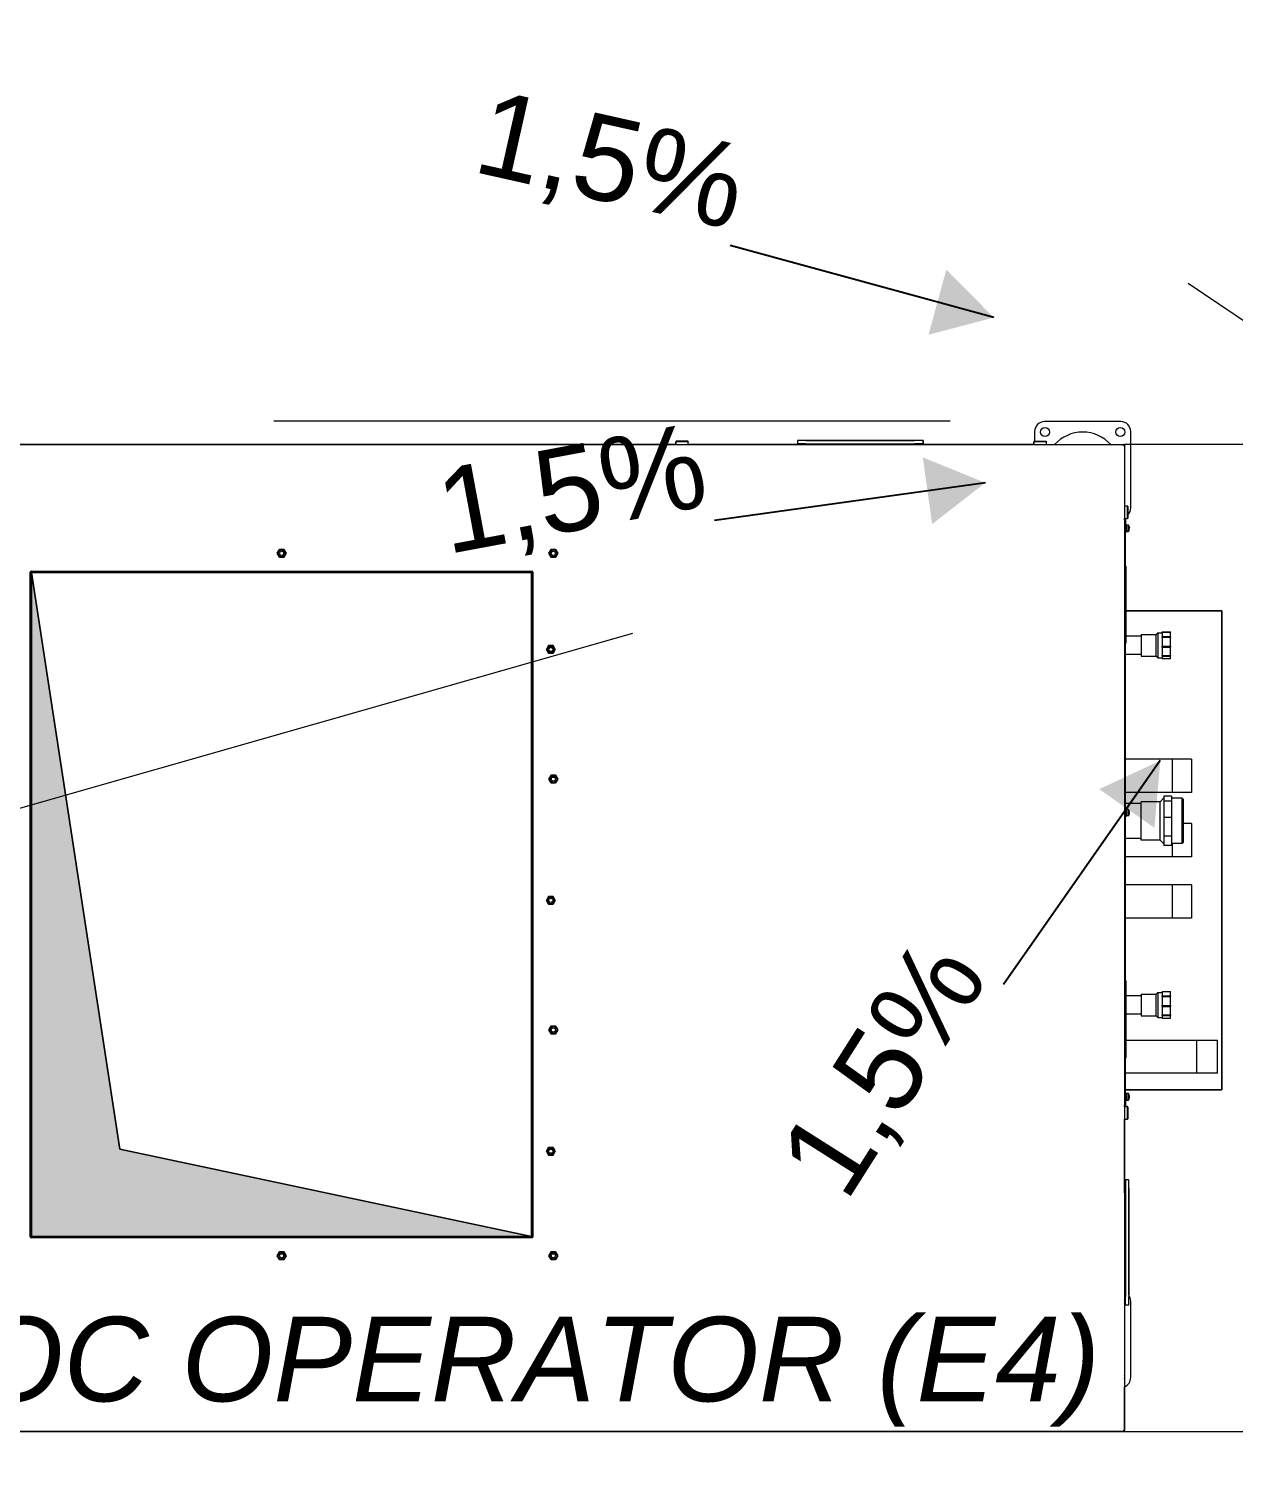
# Model space of a CAD drawing. Header units: millimetres. Extents: x 1322820 to 1391563, y 1051909 to 1098256.
# Drawn here: x 1364639 to 1366064, y 1068189 to 1069907 of the extents above; entities that cross this region are included whole.
import ezdxf

# ---------------------------------------------------------------- set-up
doc = ezdxf.new("R2010")
doc.units = ezdxf.units.MM
doc.header["$MEASUREMENT"] = 0
doc.linetypes.add('AStair_dashed', pattern=[1800, 800, -1000])
doc.layers.get('0').update_dxf_attribs({"true_color": 0x787878})
for name, color, linetype, lineweight, true_color in [('arhitectura - adnotatii_Pen_No__1', 7, 'Continuous', 13, 0x787878), ('instalatii - echipamente_Pen_No__21', 7, 'Continuous', 20, 0x787878), ('New_arhitectura - desen 2D_Pen_No__2', 7, 'Continuous', 13, 0x787878), ('New_instalatii - echipamente_Pen_No__1', 7, 'Continuous', 13, 0x787878), ('New_instalatii - echipamente_Pen_No__101', 7, 'Continuous', 13, 0x787878), ('New_instalatii - echipamente_Pen_No__21', 7, 'Continuous', 20, 0x787878)]:
    doc.layers.add(name, color=color, linetype=linetype, lineweight=lineweight, true_color=true_color)
doc.styles.add('GENERATED_STYLE_2', font='arial.ttf')
doc.styles.add('GENERATED_STYLE_3', font='ariali.ttf')
doc.dimstyles.new('GENERATED_STYLE__2', dxfattribs={"dimtxt": 0.18, "dimasz": 76, "dimexe": 0.18, "dimexo": 0.0625, "dimgap": 0.09, "dimtad": 0, "dimtih": 1, "dimtoh": 1, "dimdec": 4, "dimzin": 0, "dimdsep": 46, "dimcen": 0.09, "dimadec": 0, "dimazin": 0, "dimtfac": 1, "dimtdec": 4, "dimtmove": 0, "dimatfit": 3, "dimldrblk": 'ARROWHEAD_16', "dimfxl": 1, "dimtolj": 1, "dimtzin": 0, "dimarcsym": 0})

# ---------------------------------------------------------------- blocks, each defined once
blk = doc.blocks.new('ARROWHEAD_16')
at = {"linetype": 'Continuous', "lineweight": 0}
blk.add_hatch(color=0, dxfattribs=at).paths.add_polyline_path([(-0.9093, 0.525), (0, 0), (-0.9093, -0.525)])
at = {"color": 0, "linetype": 'Continuous', "lineweight": 0}
blk.add_line((0, 0), (-1, 0), dxfattribs=at)
blk = doc.blocks.new('terasa')
at = {"layer": 'New_instalatii - echipamente_Pen_No__101', "linetype": 'Continuous', "lineweight": 13}
h = blk.add_hatch(color=256, dxfattribs=at)
edge = h.paths.add_edge_path()
edge.add_arc((1364642.05, 1068479.216), 0.0495, 180, 270)
edge.add_line((1364642.05, 1068479.166), (1365233.429, 1068479.166))
edge.add_line((1365233.429, 1068479.166), (1364746.358, 1068582.466))
edge.add_line((1364746.358, 1068582.466), (1364642, 1069264.391))
edge.add_line((1364642, 1069264.391), (1364642, 1068479.216))
at = {"layer": 'instalatii - echipamente_Pen_No__21', "linetype": 'Continuous', "lineweight": 20}
for p, q in [((1365828.319, 1069431.089), (1365828.319, 1069419.716)), ((1365930.187, 1069442.957), (1365840.187, 1069442.957)), ((1365942.055, 1069341.089), (1365942.055, 1069431.089)), ((1363166.663, 1069415.759), (1365933.381, 1069415.759)), ((1365404.369, 1069419.716), (1365403.875, 1069419.221)), ((1365418.71, 1069419.221), (1365403.875, 1069419.221)), ((1365403.875, 1069415.759), (1365403.875, 1069419.221)), ((1365404.369, 1069419.716), (1365418.215, 1069419.716)), ((1365418.215, 1069419.716), (1365418.71, 1069419.221)), ((1365418.71, 1069415.759), (1365418.71, 1069419.221)), ((1365547.885, 1069420.705), (1365547.885, 1069416.748)), ((1365557.775, 1069420.705), (1365547.885, 1069420.705)), ((1365557.775, 1069416.748), (1365547.885, 1069416.748)), ((1365557.775, 1069420.705), (1365686.346, 1069420.705)), ((1365557.775, 1069416.748), (1365686.346, 1069416.748)), ((1365563.214, 1069416.748), (1365563.214, 1069415.759)), ((1365680.907, 1069416.748), (1365680.907, 1069415.759)), ((1365681.154, 1069416.748), (1365681.154, 1069415.759)), ((1365694.066, 1069420.705), (1365686.346, 1069420.705)), ((1365694.066, 1069416.748), (1365686.346, 1069416.748)), ((1365696.484, 1069420.705), (1365694.066, 1069420.705)), ((1365696.484, 1069416.748), (1365694.066, 1069416.748)), ((1365696.484, 1069420.705), (1365696.484, 1069416.748)), ((1365827.983, 1069419.716), (1365827.488, 1069419.221)), ((1365842.323, 1069419.221), (1365827.488, 1069419.221)), ((1365827.488, 1069415.759), (1365827.488, 1069419.221)), ((1365827.983, 1069419.716), (1365841.829, 1069419.716)), ((1365841.829, 1069419.716), (1365842.323, 1069419.221)), ((1365842.323, 1069415.759), (1365842.323, 1069419.221)), ((1365933.381, 1069415.759), (1365933.401, 1069415.759)), ((1365933.401, 1069414.523), (1365933.401, 1069415.759)), ((1365934.637, 1069414.523), (1365933.401, 1069414.523)), ((1365934.637, 1069414.523), (1365934.637, 1069414.503)), ((1365934.637, 1069414.503), (1365934.637, 1068249.983)), ((1365934.637, 1069343.225), (1365938.099, 1069343.225)), ((1365938.099, 1069328.39), (1365938.099, 1069343.225)), ((1365938.594, 1069342.731), (1365938.099, 1069343.225)), ((1365934.637, 1069328.39), (1365938.099, 1069328.39)), ((1365935.626, 1069326.748), (1365934.637, 1069326.748)), ((1365935.626, 1069326.748), (1365934.637, 1069326.748)), ((1365935.626, 1069326.748), (1365935.626, 1069316.858)), ((1365935.626, 1069326.748), (1365935.626, 1069316.858)), ((1365938.594, 1069328.885), (1365938.099, 1069328.39)), ((1365938.594, 1069342.731), (1365938.594, 1069328.885)), ((1365935.626, 1069321.309), (1365936.418, 1069321.309)), ((1365935.626, 1069272.584), (1365935.626, 1069316.858)), ((1365935.626, 1069272.584), (1365935.626, 1069316.858)), ((1365935.626, 1069312.408), (1365936.418, 1069312.408)), ((1365936.418, 1069321.309), (1365936.418, 1069312.408)), ((1365936.418, 1069320.617), (1365937.308, 1069320.617)), ((1365936.418, 1069313.1), (1365937.308, 1069313.1)), ((1365937.308, 1069320.814), (1365937.308, 1069312.902)), ((1365939.286, 1069320.641), (1365937.308, 1069320.814)), ((1365939.286, 1069313.075), (1365937.308, 1069312.902)), ((1365939.286, 1069320.641), (1365939.286, 1069313.075)), ((1365940.145, 1069318.915), (1365940.177, 1069318.934)), ((1365940.145, 1069317.539), (1365940.381, 1069317.539)), ((1365940.381, 1069316.177), (1365940.145, 1069316.177)), ((1365940.177, 1069314.783), (1365940.145, 1069314.801)), ((1364932.49, 1069287.188), (1364935.102, 1069291.713)), ((1364935.102, 1069291.713), (1364932.49, 1069287.188)), ((1364935.102, 1069291.713), (1364940.327, 1069291.713)), ((1364940.327, 1069291.713), (1364935.102, 1069291.713)), ((1364940.327, 1069291.713), (1364942.939, 1069287.188)), ((1364942.939, 1069287.188), (1364940.327, 1069291.713)), ((1365253.918, 1069287.188), (1365256.531, 1069291.713)), ((1365256.531, 1069291.713), (1365253.918, 1069287.188)), ((1365256.531, 1069291.713), (1365261.755, 1069291.713)), ((1365261.755, 1069291.713), (1365256.531, 1069291.713)), ((1365261.755, 1069291.713), (1365264.368, 1069287.188)), ((1365264.368, 1069287.188), (1365261.755, 1069291.713)), ((1364935.102, 1069282.663), (1364932.49, 1069287.188)), ((1364932.49, 1069287.188), (1364935.102, 1069282.663)), ((1364940.327, 1069282.663), (1364935.102, 1069282.663)), ((1364935.102, 1069282.663), (1364940.327, 1069282.663)), ((1364942.939, 1069287.188), (1364940.327, 1069282.663)), ((1364940.327, 1069282.663), (1364942.939, 1069287.188)), ((1365256.531, 1069282.663), (1365253.918, 1069287.188)), ((1365253.918, 1069287.188), (1365256.531, 1069282.663)), ((1365261.755, 1069282.663), (1365256.531, 1069282.663)), ((1365256.531, 1069282.663), (1365261.755, 1069282.663)), ((1365264.368, 1069287.188), (1365261.755, 1069282.663)), ((1365261.755, 1069282.663), (1365264.368, 1069287.188)), ((1364640.517, 1068478.672), (1364640.517, 1069264.935)), ((1364640.517, 1069264.391), (1364640.962, 1069264.391)), ((1364640.962, 1069264.391), (1364641.011, 1069264.391)), ((1364641.011, 1069264.391), (1364641.011, 1068479.216)), ((1364641.506, 1069265.924), (1365233.923, 1069265.924)), ((1364642, 1069264.391), (1364746.358, 1068582.466)), ((1364642, 1068479.216), (1364642, 1069264.391)), ((1364642.05, 1069265.924), (1364642.05, 1069265.479)), ((1364642.05, 1069265.479), (1364642.05, 1069265.43)), ((1364642.05, 1069265.43), (1365233.379, 1069265.43)), ((1364642.05, 1069264.441), (1365233.379, 1069264.441)), ((1365233.379, 1069265.924), (1365233.379, 1069265.479)), ((1365233.379, 1069265.479), (1365233.379, 1069265.43)), ((1365233.429, 1068479.265), (1365233.429, 1069264.391)), ((1365234.467, 1069264.391), (1365234.418, 1069264.391)), ((1365234.418, 1068479.265), (1365234.418, 1069264.391)), ((1365234.912, 1069264.391), (1365234.467, 1069264.391)), ((1365234.912, 1069264.935), (1365234.912, 1068478.672)), ((1365934.904, 1069273.836), (1365934.637, 1069273.836)), ((1365934.904, 1069273.836), (1365936.615, 1069270.869)), ((1365934.904, 1069178.891), (1365934.904, 1069273.836)), ((1365936.615, 1069181.858), (1365936.615, 1069270.869)), ((1365954.418, 1069189.276), (1365936.615, 1069189.276)), ((1365954.418, 1069191.254), (1365954.418, 1069165.54)), ((1365954.418, 1069191.254), (1365972.22, 1069191.254)), ((1365972.22, 1069191.254), (1365974.198, 1069193.232)), ((1365972.22, 1069165.54), (1365972.22, 1069191.254)), ((1365974.198, 1069193.232), (1365974.198, 1069163.562)), ((1365974.198, 1069193.232), (1365979.143, 1069193.232)), ((1365979.143, 1069194.06), (1365979.143, 1069194.184)), ((1365979.143, 1069194.184), (1365989.033, 1069194.184)), ((1365979.143, 1069194.06), (1365979.143, 1069191.429)), ((1365979.143, 1069194.06), (1365989.033, 1069194.06)), ((1365979.143, 1069191.429), (1365979.143, 1069188.798)), ((1365979.143, 1069187.881), (1365979.143, 1069188.798)), ((1365979.143, 1069188.798), (1365989.033, 1069188.798)), ((1365989.033, 1069194.184), (1365989.033, 1069194.06)), ((1365989.033, 1069188.798), (1365989.033, 1069194.06)), ((1365989.033, 1069188.798), (1365989.033, 1069187.881)), ((1365250.951, 1069173.452), (1365253.564, 1069177.977)), ((1365253.564, 1069177.977), (1365250.951, 1069173.452)), ((1365253.564, 1069168.927), (1365250.951, 1069173.452)), ((1365250.951, 1069173.452), (1365253.564, 1069168.927)), ((1365253.564, 1069177.977), (1365258.788, 1069177.977)), ((1365258.788, 1069177.977), (1365253.564, 1069177.977)), ((1365258.788, 1069177.977), (1365261.401, 1069173.452)), ((1365261.401, 1069173.452), (1365258.788, 1069177.977)), ((1365261.401, 1069173.452), (1365258.788, 1069168.927)), ((1365258.788, 1069168.927), (1365261.401, 1069173.452)), ((1365934.904, 1069178.891), (1365934.637, 1069178.891)), ((1365934.904, 1069178.891), (1365936.615, 1069181.858)), ((1365935.626, 1068782.035), (1365935.626, 1069180.143)), ((1365935.626, 1068782.035), (1365935.626, 1069180.143)), ((1365979.143, 1069187.881), (1365979.143, 1069182.6)), ((1365979.143, 1069187.881), (1365989.033, 1069187.881)), ((1365979.143, 1069182.6), (1365979.143, 1069177.319)), ((1365979.143, 1069176.146), (1365979.143, 1069177.319)), ((1365979.143, 1069177.319), (1365989.033, 1069177.319)), ((1365979.143, 1069176.146), (1365979.143, 1069171.308)), ((1365979.143, 1069176.146), (1365989.033, 1069176.146)), ((1365979.143, 1069171.308), (1365979.143, 1069166.471)), ((1365989.033, 1069177.319), (1365989.033, 1069187.881)), ((1365989.033, 1069177.319), (1365989.033, 1069176.146)), ((1365989.033, 1069166.471), (1365989.033, 1069176.146)), ((1365258.788, 1069168.927), (1365253.564, 1069168.927)), ((1365253.564, 1069168.927), (1365258.788, 1069168.927)), ((1365954.418, 1069167.518), (1365935.626, 1069167.518)), ((1365954.418, 1069165.54), (1365972.22, 1069165.54)), ((1365972.22, 1069165.54), (1365974.198, 1069163.562)), ((1365974.198, 1069163.562), (1365979.143, 1069163.562)), ((1365979.143, 1069165.73), (1365979.143, 1069166.471)), ((1365979.143, 1069166.471), (1365989.033, 1069166.471)), ((1365979.143, 1069165.73), (1365979.143, 1069164.169)), ((1365979.143, 1069165.73), (1365989.033, 1069165.73)), ((1365979.143, 1069164.169), (1365979.143, 1069162.609)), ((1365979.143, 1069162.609), (1365989.033, 1069162.609)), ((1365989.033, 1069166.471), (1365989.033, 1069165.73)), ((1365989.033, 1069162.609), (1365989.033, 1069165.73)), ((1366013.758, 1069043.891), (1365935.626, 1069043.891)), ((1365991.011, 1069043.891), (1365935.626, 1069043.891)), ((1365991.011, 1069043.891), (1365991.011, 1069004.331)), ((1366013.758, 1069043.891), (1366013.758, 1069004.331)), ((1365253.918, 1069020.155), (1365256.531, 1069024.68)), ((1365256.531, 1069024.68), (1365253.918, 1069020.155)), ((1365256.531, 1069015.63), (1365253.918, 1069020.155)), ((1365253.918, 1069020.155), (1365256.531, 1069015.63)), ((1365256.531, 1069024.68), (1365261.755, 1069024.68)), ((1365261.755, 1069024.68), (1365256.531, 1069024.68)), ((1365261.755, 1069024.68), (1365264.368, 1069020.155)), ((1365264.368, 1069020.155), (1365261.755, 1069024.68)), ((1365264.368, 1069020.155), (1365261.755, 1069015.63)), ((1365261.755, 1069015.63), (1365264.368, 1069020.155)), ((1365261.755, 1069015.63), (1365256.531, 1069015.63)), ((1365256.531, 1069015.63), (1365261.755, 1069015.63)), ((1366013.758, 1069004.331), (1365935.626, 1069004.331)), ((1365991.011, 1069004.331), (1365935.626, 1069004.331)), ((1365981.121, 1068999.89), (1365981.121, 1068996.978)), ((1365990.022, 1068999.89), (1365981.121, 1068999.89)), ((1365990.022, 1068999.89), (1365990.022, 1068994.066)), ((1365954.418, 1068991.474), (1365935.626, 1068991.474)), ((1365935.626, 1068985.045), (1365936.418, 1068985.045)), ((1365936.418, 1068985.045), (1365936.418, 1068976.144)), ((1365936.418, 1068984.353), (1365937.308, 1068984.353)), ((1365937.308, 1068984.551), (1365937.308, 1068976.639)), ((1365939.286, 1068984.378), (1365937.308, 1068984.551)), ((1365939.286, 1068984.378), (1365939.286, 1068976.812)), ((1365940.145, 1068982.652), (1365940.177, 1068982.67)), ((1365954.418, 1068947.957), (1365954.418, 1068993.452)), ((1365976.67, 1068993.452), (1365954.418, 1068993.452)), ((1365976.67, 1068993.452), (1365981.121, 1068997.902)), ((1365976.67, 1068947.957), (1365976.67, 1068993.452)), ((1365981.121, 1068996.978), (1365981.121, 1068994.066)), ((1365981.121, 1068994.066), (1365981.121, 1068984.311)), ((1365990.022, 1068994.066), (1365981.121, 1068994.066)), ((1365981.121, 1068984.311), (1365981.121, 1068974.557)), ((1366002.879, 1068997.408), (1365990.022, 1068997.408)), ((1365990.022, 1068994.066), (1365990.022, 1068974.557)), ((1366002.879, 1068944.001), (1366002.879, 1068997.408)), ((1366003.868, 1068996.419), (1366002.879, 1068997.408)), ((1366003.868, 1068996.419), (1366003.868, 1068944.99)), ((1365935.626, 1068976.144), (1365936.418, 1068976.144)), ((1365936.418, 1068976.836), (1365937.308, 1068976.836)), ((1365939.286, 1068976.812), (1365937.308, 1068976.639)), ((1365940.145, 1068981.276), (1365940.381, 1068981.276)), ((1365940.381, 1068979.914), (1365940.145, 1068979.914)), ((1365940.177, 1068978.519), (1365940.145, 1068978.538)), ((1365981.121, 1068974.557), (1365981.121, 1068963.674)), ((1365990.022, 1068974.557), (1365981.121, 1068974.557)), ((1365990.022, 1068974.557), (1365990.022, 1068952.791)), ((1366013.758, 1068967.737), (1366003.868, 1068967.737)), ((1366013.758, 1068967.737), (1366013.758, 1068928.177)), ((1365954.418, 1068949.935), (1365935.626, 1068949.935)), ((1365976.67, 1068947.957), (1365954.418, 1068947.957)), ((1365976.67, 1068947.957), (1365981.121, 1068943.507)), ((1365981.121, 1068963.674), (1365981.121, 1068952.791)), ((1365981.121, 1068952.791), (1365981.121, 1068947.155)), ((1365990.022, 1068952.791), (1365981.121, 1068952.791)), ((1365990.022, 1068952.791), (1365990.022, 1068941.519)), ((1365981.121, 1068947.155), (1365981.121, 1068941.519)), ((1365990.022, 1068941.519), (1365981.121, 1068941.519)), ((1366002.879, 1068944.001), (1365990.022, 1068944.001)), ((1365991.011, 1068944.001), (1365991.011, 1068928.177)), ((1366003.868, 1068944.99), (1366002.879, 1068944.001)), ((1366013.758, 1068928.177), (1365935.626, 1068928.177)), ((1365991.011, 1068928.177), (1365935.626, 1068928.177)), ((1365250.951, 1068876.748), (1365253.564, 1068881.273)), ((1365253.564, 1068881.273), (1365250.951, 1068876.748)), ((1365253.564, 1068881.273), (1365258.788, 1068881.273)), ((1365258.788, 1068881.273), (1365253.564, 1068881.273)), ((1365258.788, 1068881.273), (1365261.401, 1068876.748)), ((1365261.401, 1068876.748), (1365258.788, 1068881.273)), ((1366013.758, 1068895.045), (1365935.626, 1068895.045)), ((1365991.011, 1068895.045), (1365935.626, 1068895.045)), ((1365991.011, 1068895.045), (1365991.011, 1068855.485)), ((1366013.758, 1068895.045), (1366013.758, 1068855.485)), ((1365253.564, 1068872.224), (1365250.951, 1068876.748)), ((1365250.951, 1068876.748), (1365253.564, 1068872.224)), ((1365258.788, 1068872.224), (1365253.564, 1068872.224)), ((1365253.564, 1068872.224), (1365258.788, 1068872.224)), ((1365261.401, 1068876.748), (1365258.788, 1068872.224)), ((1365258.788, 1068872.224), (1365261.401, 1068876.748)), ((1366013.758, 1068855.485), (1365935.626, 1068855.485)), ((1365991.011, 1068855.485), (1365935.626, 1068855.485)), ((1365934.904, 1068783.287), (1365934.637, 1068783.287)), ((1365934.904, 1068783.287), (1365936.615, 1068780.32)), ((1365934.904, 1068688.342), (1365934.904, 1068783.287)), ((1365936.615, 1068691.309), (1365936.615, 1068780.32)), ((1365954.418, 1068764.001), (1365936.615, 1068764.001)), ((1365954.418, 1068765.979), (1365954.418, 1068740.265)), ((1365954.418, 1068765.979), (1365972.22, 1068765.979)), ((1365972.22, 1068765.979), (1365974.198, 1068767.957)), ((1365972.22, 1068740.265), (1365972.22, 1068765.979)), ((1365974.198, 1068767.957), (1365974.198, 1068738.287)), ((1365974.198, 1068767.957), (1365979.143, 1068767.957)), ((1365979.143, 1068768.828), (1365979.143, 1068768.928)), ((1365979.143, 1068768.928), (1365989.033, 1068768.928)), ((1365979.143, 1068768.828), (1365979.143, 1068766.295)), ((1365979.143, 1068768.828), (1365989.033, 1068768.828)), ((1365979.143, 1068766.295), (1365979.143, 1068763.762)), ((1365979.143, 1068762.86), (1365979.143, 1068763.762)), ((1365979.143, 1068763.762), (1365989.033, 1068763.762)), ((1365979.143, 1068762.86), (1365979.143, 1068757.611)), ((1365979.143, 1068762.86), (1365989.033, 1068762.86)), ((1365989.033, 1068768.928), (1365989.033, 1068768.828)), ((1365989.033, 1068763.762), (1365989.033, 1068768.828)), ((1365989.033, 1068763.762), (1365989.033, 1068762.86)), ((1365989.033, 1068752.363), (1365989.033, 1068762.86)), ((1365954.418, 1068742.243), (1365936.615, 1068742.243)), ((1365979.143, 1068757.611), (1365979.143, 1068752.363)), ((1365979.143, 1068751.188), (1365979.143, 1068752.363)), ((1365979.143, 1068752.363), (1365989.033, 1068752.363)), ((1365979.143, 1068751.188), (1365979.143, 1068746.298)), ((1365979.143, 1068751.188), (1365989.033, 1068751.188)), ((1365979.143, 1068746.298), (1365979.143, 1068741.409)), ((1365979.143, 1068740.649), (1365979.143, 1068741.409)), ((1365979.143, 1068741.409), (1365989.033, 1068741.409)), ((1365989.033, 1068752.363), (1365989.033, 1068751.188)), ((1365989.033, 1068741.409), (1365989.033, 1068751.188)), ((1365989.033, 1068741.409), (1365989.033, 1068740.649)), ((1365253.918, 1068723.452), (1365256.531, 1068727.977)), ((1365256.531, 1068727.977), (1365253.918, 1068723.452)), ((1365256.531, 1068727.977), (1365261.755, 1068727.977)), ((1365261.755, 1068727.977), (1365256.531, 1068727.977)), ((1365261.755, 1068727.977), (1365264.368, 1068723.452)), ((1365264.368, 1068723.452), (1365261.755, 1068727.977)), ((1365954.418, 1068740.265), (1365972.22, 1068740.265)), ((1365972.22, 1068740.265), (1365974.198, 1068738.287)), ((1365974.198, 1068738.287), (1365979.143, 1068738.287)), ((1365979.143, 1068740.649), (1365979.143, 1068738.982)), ((1365979.143, 1068740.649), (1365989.033, 1068740.649)), ((1365979.143, 1068738.982), (1365979.143, 1068737.316)), ((1365979.143, 1068737.316), (1365989.033, 1068737.316)), ((1365989.033, 1068737.316), (1365989.033, 1068740.649)), ((1365256.531, 1068718.927), (1365253.918, 1068723.452)), ((1365253.918, 1068723.452), (1365256.531, 1068718.927)), ((1365261.755, 1068718.927), (1365256.531, 1068718.927)), ((1365256.531, 1068718.927), (1365261.755, 1068718.927)), ((1365264.368, 1068723.452), (1365261.755, 1068718.927)), ((1365261.755, 1068718.927), (1365264.368, 1068723.452)), ((1366019.989, 1068711.089), (1365936.615, 1068711.089)), ((1366044.714, 1068711.089), (1365936.615, 1068711.089)), ((1366019.989, 1068672.518), (1366019.989, 1068711.089)), ((1366044.714, 1068672.518), (1366044.714, 1068711.089)), ((1365934.904, 1068688.342), (1365936.615, 1068691.309)), ((1365934.904, 1068688.342), (1365934.637, 1068688.342)), ((1365935.626, 1068644.331), (1365935.626, 1068689.594)), ((1365935.626, 1068644.331), (1365935.626, 1068689.594)), ((1366019.989, 1068672.518), (1365935.626, 1068672.518)), ((1366044.714, 1068672.518), (1365935.626, 1068672.518)), ((1365935.626, 1068648.781), (1365936.418, 1068648.781)), ((1365935.626, 1068644.331), (1365935.626, 1068634.441)), ((1365935.626, 1068644.331), (1365935.626, 1068634.441)), ((1365935.626, 1068639.88), (1365936.418, 1068639.88)), ((1365936.418, 1068648.781), (1365936.418, 1068639.88)), ((1365936.418, 1068648.089), (1365937.308, 1068648.089)), ((1365936.418, 1068640.573), (1365937.308, 1068640.573)), ((1365937.308, 1068648.287), (1365937.308, 1068640.375)), ((1365939.286, 1068648.114), (1365937.308, 1068648.287)), ((1365939.286, 1068640.548), (1365937.308, 1068640.375)), ((1365939.286, 1068648.114), (1365939.286, 1068640.548)), ((1365940.145, 1068646.388), (1365940.177, 1068646.406)), ((1365940.145, 1068645.012), (1365940.381, 1068645.012)), ((1365940.381, 1068643.65), (1365940.145, 1068643.65)), ((1365940.177, 1068642.256), (1365940.145, 1068642.274)), ((1365934.637, 1068634.441), (1365935.626, 1068634.441)), ((1365934.637, 1068634.441), (1365935.626, 1068634.441)), ((1365934.637, 1068632.799), (1365938.099, 1068632.799)), ((1365938.099, 1068617.964), (1365938.099, 1068632.799)), ((1365938.594, 1068632.305), (1365938.099, 1068632.799)), ((1365938.594, 1068632.305), (1365938.594, 1068618.458)), ((1365934.637, 1068617.964), (1365938.099, 1068617.964)), ((1365938.594, 1068618.458), (1365938.099, 1068617.964)), ((1364746.358, 1068582.466), (1365233.429, 1068479.166)), ((1365250.951, 1068580.045), (1365253.564, 1068584.57)), ((1365253.564, 1068584.57), (1365250.951, 1068580.045)), ((1365253.564, 1068575.52), (1365250.951, 1068580.045)), ((1365250.951, 1068580.045), (1365253.564, 1068575.52)), ((1365253.564, 1068584.57), (1365258.788, 1068584.57)), ((1365258.788, 1068584.57), (1365253.564, 1068584.57)), ((1365258.788, 1068575.52), (1365253.564, 1068575.52)), ((1365253.564, 1068575.52), (1365258.788, 1068575.52)), ((1365258.788, 1068584.57), (1365261.401, 1068580.045)), ((1365261.401, 1068580.045), (1365258.788, 1068584.57)), ((1365261.401, 1068580.045), (1365258.788, 1068575.52)), ((1365258.788, 1068575.52), (1365261.401, 1068580.045)), ((1365935.626, 1068536.331), (1365935.626, 1068546.221)), ((1365939.583, 1068546.221), (1365935.626, 1068546.221)), ((1365935.626, 1068536.331), (1365935.626, 1068407.759)), ((1365939.583, 1068536.331), (1365939.583, 1068546.221)), ((1365939.583, 1068536.331), (1365939.583, 1068407.759)), ((1365935.626, 1068530.891), (1365934.637, 1068530.891)), ((1364640.517, 1068479.216), (1364640.962, 1068479.216)), ((1364640.962, 1068479.216), (1364641.011, 1068479.216)), ((1365233.923, 1068477.683), (1364641.506, 1068477.683)), ((1365234.418, 1068479.166), (1364642.05, 1068479.166)), ((1364642.05, 1068478.128), (1364642.05, 1068478.177)), ((1364642.05, 1068478.177), (1365234.418, 1068478.177)), ((1364642.05, 1068477.683), (1364642.05, 1068478.128)), ((1365233.429, 1068479.265), (1365233.429, 1068479.166)), ((1365233.429, 1068479.265), (1365234.418, 1068479.265)), ((1365234.467, 1068479.265), (1365234.418, 1068479.265)), ((1365234.418, 1068479.166), (1365234.418, 1068478.177)), ((1365234.418, 1068478.128), (1365234.418, 1068478.177)), ((1365234.418, 1068477.815), (1365234.418, 1068478.128)), ((1365234.912, 1068479.265), (1365234.467, 1068479.265)), ((1364932.49, 1068456.419), (1364935.102, 1068460.944)), ((1364935.102, 1068460.944), (1364932.49, 1068456.419)), ((1364935.102, 1068451.894), (1364932.49, 1068456.419)), ((1364932.49, 1068456.419), (1364935.102, 1068451.894)), ((1364935.102, 1068460.944), (1364940.327, 1068460.944)), ((1364940.327, 1068460.944), (1364935.102, 1068460.944)), ((1364940.327, 1068451.894), (1364935.102, 1068451.894)), ((1364935.102, 1068451.894), (1364940.327, 1068451.894)), ((1364940.327, 1068460.944), (1364942.939, 1068456.419)), ((1364942.939, 1068456.419), (1364940.327, 1068460.944)), ((1364942.939, 1068456.419), (1364940.327, 1068451.894)), ((1364940.327, 1068451.894), (1364942.939, 1068456.419)), ((1365253.918, 1068456.419), (1365256.531, 1068460.944)), ((1365256.531, 1068460.944), (1365253.918, 1068456.419)), ((1365256.531, 1068451.894), (1365253.918, 1068456.419)), ((1365253.918, 1068456.419), (1365256.531, 1068451.894)), ((1365256.531, 1068460.944), (1365261.755, 1068460.944)), ((1365261.755, 1068460.944), (1365256.531, 1068460.944)), ((1365261.755, 1068451.894), (1365256.531, 1068451.894)), ((1365256.531, 1068451.894), (1365261.755, 1068451.894)), ((1365261.755, 1068460.944), (1365264.368, 1068456.419)), ((1365264.368, 1068456.419), (1365261.755, 1068460.944)), ((1365264.368, 1068456.419), (1365261.755, 1068451.894)), ((1365261.755, 1068451.894), (1365264.368, 1068456.419)), ((1365935.626, 1068413.199), (1365934.637, 1068413.199)), ((1365935.626, 1068397.869), (1365935.626, 1068407.759)), ((1365939.583, 1068397.869), (1365935.626, 1068397.869)), ((1365939.583, 1068397.869), (1365939.583, 1068407.759)), ((1365942.055, 1068312.518), (1365942.055, 1068402.518)), ((1365933.381, 1068248.727), (1363166.663, 1068248.727))]:
    blk.add_line(p, q, dxfattribs=at)
at = {"layer": 'instalatii - echipamente_Pen_No__21', "linetype": 'Continuous', "lineweight": 20, "flags": 128}
for points in [[(1365933.401, 1069414.573), (1365933.4, 1069414.663), (1365933.4, 1069414.678), (1365933.399, 1069414.693), (1365933.399, 1069414.71), (1365933.399, 1069414.728), (1365933.399, 1069414.747), (1365933.399, 1069414.767), (1365933.398, 1069414.788), (1365933.398, 1069414.81), (1365933.398, 1069414.832), (1365933.398, 1069414.856), (1365933.397, 1069414.88), (1365933.397, 1069414.904), (1365933.397, 1069414.929), (1365933.397, 1069414.954), (1365933.396, 1069414.98), (1365933.396, 1069415.006), (1365933.396, 1069415.032), (1365933.395, 1069415.058), (1365933.395, 1069415.084), (1365933.395, 1069415.111), (1365933.395, 1069415.137), (1365933.394, 1069415.163), (1365933.394, 1069415.189), (1365933.394, 1069415.214), (1365933.393, 1069415.239), (1365933.393, 1069415.264), (1365933.393, 1069415.289), (1365933.393, 1069415.313), (1365933.392, 1069415.337), (1365933.392, 1069415.36), (1365933.392, 1069415.383), (1365933.391, 1069415.405), (1365933.391, 1069415.427), (1365933.391, 1069415.447), (1365933.391, 1069415.467), (1365933.39, 1069415.487), (1365933.39, 1069415.505), (1365933.39, 1069415.523), (1365933.389, 1069415.54), (1365933.389, 1069415.556), (1365933.389, 1069415.571), (1365933.389, 1069415.585), (1365933.388, 1069415.598), (1365933.388, 1069415.61), (1365933.388, 1069415.621), (1365933.387, 1069415.632), (1365933.387, 1069415.651), (1365933.386, 1069415.667), (1365933.386, 1069415.681), (1365933.385, 1069415.692), (1365933.385, 1069415.706), (1365933.384, 1069415.717), (1365933.384, 1069415.728), (1365933.383, 1069415.74), (1365933.382, 1069415.75)], [(1365933.401, 1069414.523), (1365933.401, 1069414.533), (1365933.401, 1069414.544), (1365933.401, 1069414.555), (1365933.401, 1069414.565)], [(1365933.401, 1069414.523), (1365933.411, 1069414.523), (1365933.422, 1069414.523), (1365933.433, 1069414.523), (1365933.443, 1069414.523)], [(1365933.451, 1069414.523), (1365933.541, 1069414.522), (1365933.556, 1069414.522), (1365933.571, 1069414.521), (1365933.588, 1069414.521), (1365933.606, 1069414.521), (1365933.625, 1069414.521), (1365933.645, 1069414.521), (1365933.666, 1069414.52), (1365933.688, 1069414.52), (1365933.71, 1069414.52), (1365933.734, 1069414.52), (1365933.758, 1069414.519), (1365933.782, 1069414.519), (1365933.807, 1069414.519), (1365933.832, 1069414.519), (1365933.858, 1069414.518), (1365933.884, 1069414.518), (1365933.91, 1069414.518), (1365933.936, 1069414.518), (1365933.962, 1069414.517), (1365933.989, 1069414.517), (1365934.015, 1069414.517), (1365934.041, 1069414.516), (1365934.067, 1069414.516), (1365934.092, 1069414.516), (1365934.117, 1069414.515), (1365934.142, 1069414.515), (1365934.167, 1069414.515), (1365934.191, 1069414.515), (1365934.215, 1069414.514), (1365934.238, 1069414.514), (1365934.261, 1069414.514), (1365934.283, 1069414.513), (1365934.305, 1069414.513), (1365934.325, 1069414.513), (1365934.345, 1069414.513), (1365934.365, 1069414.512), (1365934.383, 1069414.512), (1365934.401, 1069414.512), (1365934.418, 1069414.511), (1365934.434, 1069414.511), (1365934.449, 1069414.511), (1365934.463, 1069414.511), (1365934.476, 1069414.51), (1365934.488, 1069414.51), (1365934.499, 1069414.51), (1365934.51, 1069414.509), (1365934.529, 1069414.509), (1365934.545, 1069414.508), (1365934.559, 1069414.508), (1365934.57, 1069414.507), (1365934.584, 1069414.507), (1365934.595, 1069414.506), (1365934.606, 1069414.506), (1365934.618, 1069414.505), (1365934.628, 1069414.504)], [(1365940.381, 1069317.539), (1365940.369, 1069317.526), (1365940.361, 1069317.516), (1365940.353, 1069317.506), (1365940.344, 1069317.496), (1365940.334, 1069317.484), (1365940.327, 1069317.476), (1365940.32, 1069317.468), (1365940.313, 1069317.46), (1365940.305, 1069317.451), (1365940.298, 1069317.443), (1365940.291, 1069317.434), (1365940.284, 1069317.426), (1365940.276, 1069317.418), (1365940.269, 1069317.409), (1365940.262, 1069317.401), (1365940.255, 1069317.392), (1365940.247, 1069317.384), (1365940.24, 1069317.376), (1365940.233, 1069317.367), (1365940.226, 1069317.359), (1365940.219, 1069317.351), (1365940.212, 1069317.343), (1365940.205, 1069317.335), (1365940.196, 1069317.324), (1365940.187, 1069317.314), (1365940.18, 1069317.306), (1365940.164, 1069317.287)], [(1365940.381, 1069316.177), (1365940.369, 1069316.191), (1365940.361, 1069316.201), (1365940.353, 1069316.21), (1365940.344, 1069316.221), (1365940.334, 1069316.232), (1365940.327, 1069316.24), (1365940.32, 1069316.249), (1365940.313, 1069316.257), (1365940.305, 1069316.265), (1365940.298, 1069316.274), (1365940.291, 1069316.282), (1365940.284, 1069316.291), (1365940.276, 1069316.299), (1365940.269, 1069316.308), (1365940.262, 1069316.316), (1365940.255, 1069316.324), (1365940.247, 1069316.333), (1365940.24, 1069316.341), (1365940.233, 1069316.35), (1365940.226, 1069316.358), (1365940.219, 1069316.366), (1365940.212, 1069316.374), (1365940.205, 1069316.382), (1365940.196, 1069316.393), (1365940.187, 1069316.403), (1365940.18, 1069316.411), (1365940.164, 1069316.429)], [(1365940.381, 1068981.276), (1365940.369, 1068981.262), (1365940.361, 1068981.252), (1365940.353, 1068981.243), (1365940.344, 1068981.232), (1365940.334, 1068981.221), (1365940.327, 1068981.213), (1365940.32, 1068981.204), (1365940.313, 1068981.196), (1365940.305, 1068981.188), (1365940.298, 1068981.179), (1365940.291, 1068981.171), (1365940.284, 1068981.162), (1365940.276, 1068981.154), (1365940.269, 1068981.145), (1365940.262, 1068981.137), (1365940.255, 1068981.129), (1365940.247, 1068981.12), (1365940.24, 1068981.112), (1365940.233, 1068981.103), (1365940.226, 1068981.095), (1365940.219, 1068981.087), (1365940.212, 1068981.079), (1365940.205, 1068981.071), (1365940.196, 1068981.06), (1365940.187, 1068981.05), (1365940.18, 1068981.042), (1365940.164, 1068981.024)], [(1365940.381, 1068979.914), (1365940.369, 1068979.928), (1365940.361, 1068979.937), (1365940.353, 1068979.947), (1365940.344, 1068979.957), (1365940.334, 1068979.969), (1365940.327, 1068979.977), (1365940.32, 1068979.985), (1365940.313, 1068979.993), (1365940.305, 1068980.002), (1365940.298, 1068980.01), (1365940.291, 1068980.019), (1365940.284, 1068980.027), (1365940.276, 1068980.035), (1365940.269, 1068980.044), (1365940.262, 1068980.052), (1365940.255, 1068980.061), (1365940.247, 1068980.069), (1365940.24, 1068980.077), (1365940.233, 1068980.086), (1365940.226, 1068980.094), (1365940.219, 1068980.102), (1365940.212, 1068980.11), (1365940.205, 1068980.118), (1365940.196, 1068980.129), (1365940.187, 1068980.139), (1365940.18, 1068980.147), (1365940.164, 1068980.166)], [(1365940.381, 1068645.012), (1365940.369, 1068644.998), (1365940.361, 1068644.988), (1365940.353, 1068644.979), (1365940.344, 1068644.968), (1365940.334, 1068644.957), (1365940.327, 1068644.949), (1365940.32, 1068644.941), (1365940.313, 1068644.932), (1365940.305, 1068644.924), (1365940.298, 1068644.915), (1365940.291, 1068644.907), (1365940.284, 1068644.899), (1365940.276, 1068644.89), (1365940.269, 1068644.882), (1365940.262, 1068644.873), (1365940.255, 1068644.865), (1365940.247, 1068644.857), (1365940.24, 1068644.848), (1365940.233, 1068644.84), (1365940.226, 1068644.831), (1365940.219, 1068644.823), (1365940.212, 1068644.815), (1365940.205, 1068644.807), (1365940.196, 1068644.796), (1365940.187, 1068644.787), (1365940.18, 1068644.778), (1365940.164, 1068644.76)], [(1365940.381, 1068643.65), (1365940.369, 1068643.664), (1365940.361, 1068643.674), (1365940.353, 1068643.683), (1365940.344, 1068643.694), (1365940.334, 1068643.705), (1365940.327, 1068643.713), (1365940.32, 1068643.721), (1365940.313, 1068643.73), (1365940.305, 1068643.738), (1365940.298, 1068643.746), (1365940.291, 1068643.755), (1365940.284, 1068643.763), (1365940.276, 1068643.772), (1365940.269, 1068643.78), (1365940.262, 1068643.788), (1365940.255, 1068643.797), (1365940.247, 1068643.805), (1365940.24, 1068643.814), (1365940.233, 1068643.822), (1365940.226, 1068643.83), (1365940.219, 1068643.839), (1365940.212, 1068643.847), (1365940.205, 1068643.854), (1365940.196, 1068643.865), (1365940.187, 1068643.875), (1365940.18, 1068643.883), (1365940.164, 1068643.902)], [(1365933.401, 1068249.963), (1365933.4, 1068249.872), (1365933.4, 1068249.858), (1365933.4, 1068249.842), (1365933.4, 1068249.825), (1365933.4, 1068249.807), (1365933.399, 1068249.788), (1365933.399, 1068249.768), (1365933.399, 1068249.747), (1365933.399, 1068249.725), (1365933.398, 1068249.702), (1365933.398, 1068249.679), (1365933.398, 1068249.655), (1365933.398, 1068249.63), (1365933.397, 1068249.605), (1365933.397, 1068249.58), (1365933.397, 1068249.554), (1365933.397, 1068249.528), (1365933.396, 1068249.501), (1365933.396, 1068249.475), (1365933.396, 1068249.448), (1365933.395, 1068249.421), (1365933.395, 1068249.395), (1365933.395, 1068249.368), (1365933.395, 1068249.342), (1365933.394, 1068249.316), (1365933.394, 1068249.29), (1365933.394, 1068249.264), (1365933.393, 1068249.239), (1365933.393, 1068249.214), (1365933.393, 1068249.19), (1365933.393, 1068249.166), (1365933.392, 1068249.142), (1365933.392, 1068249.119), (1365933.392, 1068249.097), (1365933.391, 1068249.075), (1365933.391, 1068249.054), (1365933.391, 1068249.034), (1365933.391, 1068249.015), (1365933.39, 1068248.996), (1365933.39, 1068248.978), (1365933.39, 1068248.962), (1365933.389, 1068248.946), (1365933.389, 1068248.931), (1365933.389, 1068248.917), (1365933.389, 1068248.904), (1365933.388, 1068248.891), (1365933.388, 1068248.88), (1365933.388, 1068248.869), (1365933.387, 1068248.859), (1365933.387, 1068248.841), (1365933.386, 1068248.825), (1365933.386, 1068248.812), (1365933.385, 1068248.8), (1365933.385, 1068248.786), (1365933.384, 1068248.775), (1365933.384, 1068248.763), (1365933.383, 1068248.752), (1365933.383, 1068248.742), (1365933.382, 1068248.732)], [(1365933.401, 1068249.963), (1365933.411, 1068249.963), (1365933.422, 1068249.963), (1365933.433, 1068249.963), (1365933.443, 1068249.963)], [(1365933.451, 1068249.963), (1365933.541, 1068249.964), (1365933.556, 1068249.964), (1365933.571, 1068249.965), (1365933.588, 1068249.965), (1365933.606, 1068249.965), (1365933.625, 1068249.965), (1365933.645, 1068249.965), (1365933.666, 1068249.966), (1365933.688, 1068249.966), (1365933.71, 1068249.966), (1365933.734, 1068249.966), (1365933.758, 1068249.967), (1365933.782, 1068249.967), (1365933.807, 1068249.967), (1365933.832, 1068249.967), (1365933.858, 1068249.968), (1365933.884, 1068249.968), (1365933.91, 1068249.968), (1365933.936, 1068249.968), (1365933.962, 1068249.969), (1365933.989, 1068249.969), (1365934.015, 1068249.969), (1365934.041, 1068249.97), (1365934.067, 1068249.97), (1365934.092, 1068249.97), (1365934.117, 1068249.97), (1365934.142, 1068249.971), (1365934.167, 1068249.971), (1365934.191, 1068249.971), (1365934.215, 1068249.972), (1365934.238, 1068249.972), (1365934.261, 1068249.972), (1365934.283, 1068249.972), (1365934.305, 1068249.973), (1365934.325, 1068249.973), (1365934.345, 1068249.973), (1365934.365, 1068249.974), (1365934.383, 1068249.974), (1365934.401, 1068249.974), (1365934.418, 1068249.975), (1365934.434, 1068249.975), (1365934.449, 1068249.975), (1365934.463, 1068249.975), (1365934.476, 1068249.976), (1365934.488, 1068249.976), (1365934.499, 1068249.976), (1365934.51, 1068249.976), (1365934.529, 1068249.977), (1365934.545, 1068249.978), (1365934.559, 1068249.978), (1365934.57, 1068249.979), (1365934.584, 1068249.979), (1365934.595, 1068249.98), (1365934.606, 1068249.98), (1365934.618, 1068249.981), (1365934.628, 1068249.981)]]:
    blk.add_lwpolyline(points, dxfattribs=at)
at = {"layer": 'instalatii - echipamente_Pen_No__21', "linetype": 'AStair_dashed', "lineweight": 20, "flags": 128}
for points in [[(1365934.637, 1068248.727), (1366528.044, 1068248.727), (1366528.044, 1069415.759), (1365934.637, 1069415.759)], [(1363165.407, 1068248.727), (1365934.637, 1068248.727), (1365934.637, 1067526.748), (1363165.407, 1067526.748)]]:
    blk.add_lwpolyline(points, close=True, dxfattribs=at)
at = {"layer": 'instalatii - echipamente_Pen_No__21', "linetype": 'Continuous', "lineweight": 20, "flags": 128}
blk.add_lwpolyline([(1365934.904, 1069219.343), (1366049.6, 1069219.343), (1366049.6, 1068652.528), (1365934.904, 1068652.528)], close=True, dxfattribs=at)
at = {"layer": 'instalatii - echipamente_Pen_No__21', "linetype": 'Continuous', "lineweight": 20}
for centre, radius in [((1365840.681, 1069430.595), 5.44), ((1365929.692, 1069430.595), 5.44), ((1364937.714, 1069287.188), 3.956), ((1364937.714, 1069287.188), 2.431), ((1365259.143, 1069287.188), 3.956), ((1365259.143, 1069287.188), 2.431), ((1365256.176, 1069173.452), 3.956), ((1365256.176, 1069173.452), 2.431), ((1365259.143, 1069020.155), 3.956), ((1365259.143, 1069020.155), 2.431), ((1365256.176, 1068876.748), 3.956), ((1365256.176, 1068876.748), 2.431), ((1365259.143, 1068723.452), 3.956), ((1365259.143, 1068723.452), 2.431), ((1365256.176, 1068580.045), 3.956), ((1365256.176, 1068580.045), 2.431), ((1364937.714, 1068456.419), 3.956), ((1364937.714, 1068456.419), 2.431), ((1365259.143, 1068456.419), 3.956), ((1365259.143, 1068456.419), 2.431)]:
    blk.add_circle(centre, radius, dxfattribs=at)
for centre, radius, start, end in [((1365840.187, 1069431.089), 11.868, 90, 180), ((1365885.187, 1069386.089), 44.505, 41.810315, 138.189685), ((1365930.187, 1069431.089), 11.868, 0, 90), ((1365933.401, 1069414.523), 1.236, 0, 90), ((1365933.401, 1069414.523), 0.0495, 0, 90), ((1365929.692, 1069341.584), 5.44, 17.566839, 24.619979), ((1365930.187, 1069341.089), 11.868, 315.099471, 0), ((1365934.116, 1069316.858), 6.406, 18.903193, 36.194313), ((1365934.116, 1069316.858), 6.406, 323.805687, 341.096806), ((1365934.116, 1069316.858), 6.37, 10.389289, 18.839238), ((1365934.116, 1069316.858), 6.37, 341.160762, 349.610712), ((1364641.506, 1069264.935), 0.989, 90, 180), ((1364642.05, 1069264.391), 1.038, 90, 180), ((1364642.05, 1069264.391), 0.0495, 90, 180), ((1365233.379, 1069264.391), 1.038, 87.270591, 89.999994), ((1365233.379, 1069264.391), 0.0495, 0, 90), ((1365233.379, 1069264.391), 1.038, 0, 87.270597), ((1365233.923, 1069264.935), 0.989, 0, 90), ((1365934.116, 1068980.595), 6.406, 18.903194, 36.194313), ((1365934.116, 1068980.595), 6.37, 10.389283, 18.839231), ((1365934.116, 1068980.595), 6.406, 323.805687, 341.096806), ((1365934.116, 1068980.595), 6.37, 341.160769, 349.610717), ((1365934.116, 1068644.331), 6.406, 18.903191, 36.19431), ((1365934.116, 1068644.331), 6.406, 323.80569, 341.096809), ((1365934.116, 1068644.331), 6.37, 10.389281, 18.83923), ((1365934.116, 1068644.331), 6.37, 341.160769, 349.610718), ((1364641.506, 1068478.672), 0.989, 180, 270), ((1364642.05, 1068479.216), 1.038, 179.999936, 182.729338), ((1364642.05, 1068479.216), 1.038, 182.729399, 269.999994), ((1364642.05, 1068479.216), 0.0495, 180, 270), ((1365233.923, 1068478.672), 0.989, 270, 0), ((1365929.692, 1068402.023), 5.44, 335.380021, 24.619979), ((1365930.187, 1068402.518), 11.868, 62.720385, 64.158066), ((1365930.187, 1068402.518), 11.868, 0, 37.658463), ((1365929.692, 1068313.012), 5.44, 335.380021, 24.619979), ((1365930.187, 1068312.518), 11.868, 292.024312, 0)]:
    blk.add_arc(centre, radius, start, end, dxfattribs=at)
for centre, major_axis, ratio, start_param, end_param in [((1365934.731, 1069316.858), (0, 6.287), 0.86618559, 4.61826758, 4.80651039), ((1365934.116, 1069317.773), (6.274, 0), 0.70710678, 6.20869428, 6.35767634), ((1365934.116, 1069315.943), (6.274, 0), 0.70710678, 6.20869428, 6.35767633), ((1365934.731, 1068980.595), (0, 6.287), 0.86618559, 4.61826758, 4.80651038), ((1365934.116, 1068981.51), (6.274, 0), 0.70710678, 6.20869428, 6.35767633), ((1365934.116, 1068979.68), (6.274, 0), 0.70710678, 6.20869428, 6.35767633), ((1365934.731, 1068644.331), (0, 6.287), 0.86618559, 4.61826757, 4.80651038), ((1365934.116, 1068645.246), (6.274, 0), 0.70710678, 6.20869428, 6.35767633), ((1365934.116, 1068643.416), (6.274, 0), 0.70710678, 6.20869428, 6.35767634)]:
    blk.add_ellipse(centre, major_axis=major_axis, ratio=ratio, start_param=start_param, end_param=end_param, dxfattribs=at)
at = {"layer": 'New_arhitectura - desen 2D_Pen_No__2', "linetype": 'AStair_dashed', "lineweight": 13}
for p, q in [((1361536.019, 1072630.591), (1366250.832, 1069443.92)), ((1355928.539, 1069443.92), (1372278.547, 1069443.92)), ((1355928.539, 1066506.317), (1366234.763, 1069443.92))]:
    blk.add_line(p, q, dxfattribs=at)
at = {"layer": 'New_instalatii - echipamente_Pen_No__21', "linetype": 'Continuous', "lineweight": 20, "flags": 128}
blk.add_lwpolyline([(1363165.407, 1068248.727), (1365934.637, 1068248.727), (1365934.637, 1068301.516, 0.30561469), (1365942.055, 1068312.518), (1365942.055, 1068402.518, 0.16581102), (1365939.583, 1068409.769), (1365939.583, 1068536.331), (1365939.583, 1068546.221), (1365935.626, 1068546.221), (1365935.626, 1068536.331), (1365935.626, 1068530.891), (1365934.637, 1068530.891), (1365934.637, 1068617.964), (1365938.099, 1068617.964), (1365938.594, 1068618.458), (1365938.594, 1068632.305), (1365938.099, 1068632.799), (1365934.637, 1068632.799), (1365934.637, 1068634.441), (1365935.626, 1068634.441), (1365935.626, 1068639.88), (1365936.418, 1068639.88), (1365936.418, 1068640.573), (1365937.308, 1068640.573), (1365937.308, 1068640.375), (1365939.286, 1068640.548, 0.07559022), (1365940.177, 1068642.256), (1365940.145, 1068642.274, 0.03688657), (1365940.381, 1068643.182, 0.03726274), (1365940.381, 1068643.65), (1365940.369, 1068643.664), (1365940.369, 1068644.998), (1365940.381, 1068645.012, 0.03726274), (1365940.381, 1068645.48, 0.03688657), (1365940.145, 1068646.388), (1365940.177, 1068646.406, 0.07559022), (1365939.286, 1068648.114), (1365937.308, 1068648.287), (1365937.308, 1068648.089), (1365936.418, 1068648.089), (1365936.418, 1068648.781), (1365935.626, 1068648.781), (1365935.626, 1068652.528), (1366049.6, 1068652.528), (1366049.6, 1069219.343), (1365936.615, 1069219.343), (1365936.615, 1069270.869), (1365935.626, 1069272.584), (1365935.626, 1069312.408), (1365936.418, 1069312.408), (1365936.418, 1069313.1), (1365937.308, 1069313.1), (1365937.308, 1069312.902), (1365939.286, 1069313.075, 0.07559022), (1365940.177, 1069314.783), (1365940.145, 1069314.801, 0.03688657), (1365940.381, 1069315.71, 0.03726274), (1365940.381, 1069316.177), (1365940.145, 1069316.177), (1365940.145, 1069317.539), (1365940.381, 1069317.539, 0.03726274), (1365940.381, 1069318.007, 0.03688657), (1365940.145, 1069318.915), (1365940.177, 1069318.934, 0.07559022), (1365939.286, 1069320.641), (1365937.308, 1069320.814), (1365937.308, 1069320.617), (1365936.418, 1069320.617), (1365936.418, 1069321.309), (1365935.626, 1069321.309), (1365935.626, 1069326.748), (1365934.637, 1069326.748), (1365934.637, 1069328.39), (1365938.099, 1069328.39), (1365938.594, 1069328.885), (1365938.594, 1069332.712, 0.19846121), (1365942.055, 1069341.089), (1365942.055, 1069415.759), (1365942.055, 1069431.089, 0.41421356), (1365930.187, 1069442.957), (1365840.187, 1069442.957, 0.41421356), (1365828.319, 1069431.089), (1365828.319, 1069419.716), (1365827.983, 1069419.716), (1365827.488, 1069419.221), (1365827.488, 1069415.759), (1365680.907, 1069415.759), (1365680.907, 1069416.748), (1365686.346, 1069416.748), (1365694.066, 1069416.748), (1365696.484, 1069416.748), (1365696.484, 1069420.705), (1365694.066, 1069420.705), (1365686.346, 1069420.705), (1365557.775, 1069420.705), (1365547.885, 1069420.705), (1365547.885, 1069416.748), (1365557.775, 1069416.748), (1365563.214, 1069416.748), (1365563.214, 1069415.759), (1365418.71, 1069415.759), (1365418.71, 1069419.221), (1365418.215, 1069419.716), (1365404.369, 1069419.716), (1365403.875, 1069419.221), (1365403.875, 1069415.759), (1363271.725, 1069415.759)], format="xyb", dxfattribs=at)
for points in [[(1364642, 1068479.216, 0.41421356), (1364642.05, 1068479.166), (1365233.429, 1068479.166), (1365233.429, 1068479.265), (1365233.429, 1069264.391, 0.41421356), (1365233.379, 1069264.441), (1364642.05, 1069264.441, 0.41421356), (1364642, 1069264.391)], [(1364642, 1068479.216, 0.41421356), (1364642.05, 1068479.166), (1365233.429, 1068479.166), (1364746.358, 1068582.466), (1364642, 1069264.391)]]:
    blk.add_lwpolyline(points, format="xyb", close=True, dxfattribs=at)
at = {"layer": 'arhitectura - adnotatii_Pen_No__1', "linetype": 'Continuous', "lineweight": 13, "char_height": 100, "attachment_point": 9, "style": 'GENERATED_STYLE_2'}
for insert, rotation in [((1365468.073, 1069651.232), 347.356805), ((1365449.707, 1069326.068), 10.559554), ((1365791.422, 1068777.113), 57.625225)]:
    blk.add_mtext('\\A1;1,5%', dxfattribs=dict(at, insert=insert, rotation=rotation))
at = {"layer": 'New_instalatii - echipamente_Pen_No__1', "linetype": 'Continuous', "lineweight": 13, "insert": (1364935.707, 1068254.144), "char_height": 100, "attachment_point": 8, "style": 'GENERATED_STYLE_3'}
blk.add_mtext('\\A1;C.T.A. BLOC OPERATOR (E4)', dxfattribs=at)
at = {"layer": 'arhitectura - adnotatii_Pen_No__1', "linetype": 'Continuous', "lineweight": 13, "annotation_type": 0, "has_hookline": 1, "hookline_direction": 1, "text_width": 294.611}
for points, horizontal_direction in [([(1365780.052, 1069565.993), (1365468.161, 1069651.213)], (0.975752, -0.218879, 0)), ([(1365770.036, 1069370.638), (1365449.796, 1069326.085)], (0.983065, 0.183257, 0)), ([(1365976.985, 1069041.996), (1365791.47, 1068777.189)], (0.535455, 0.844564, 0))]:
    blk.add_leader(points, dimstyle='GENERATED_STYLE__2', dxfattribs=dict(at, horizontal_direction=horizontal_direction))

msp = doc.modelspace()

# ---------------------------------------------------------------- block references
msp.add_blockref('terasa', (0, 0))

doc.saveas('drawing.dxf')
